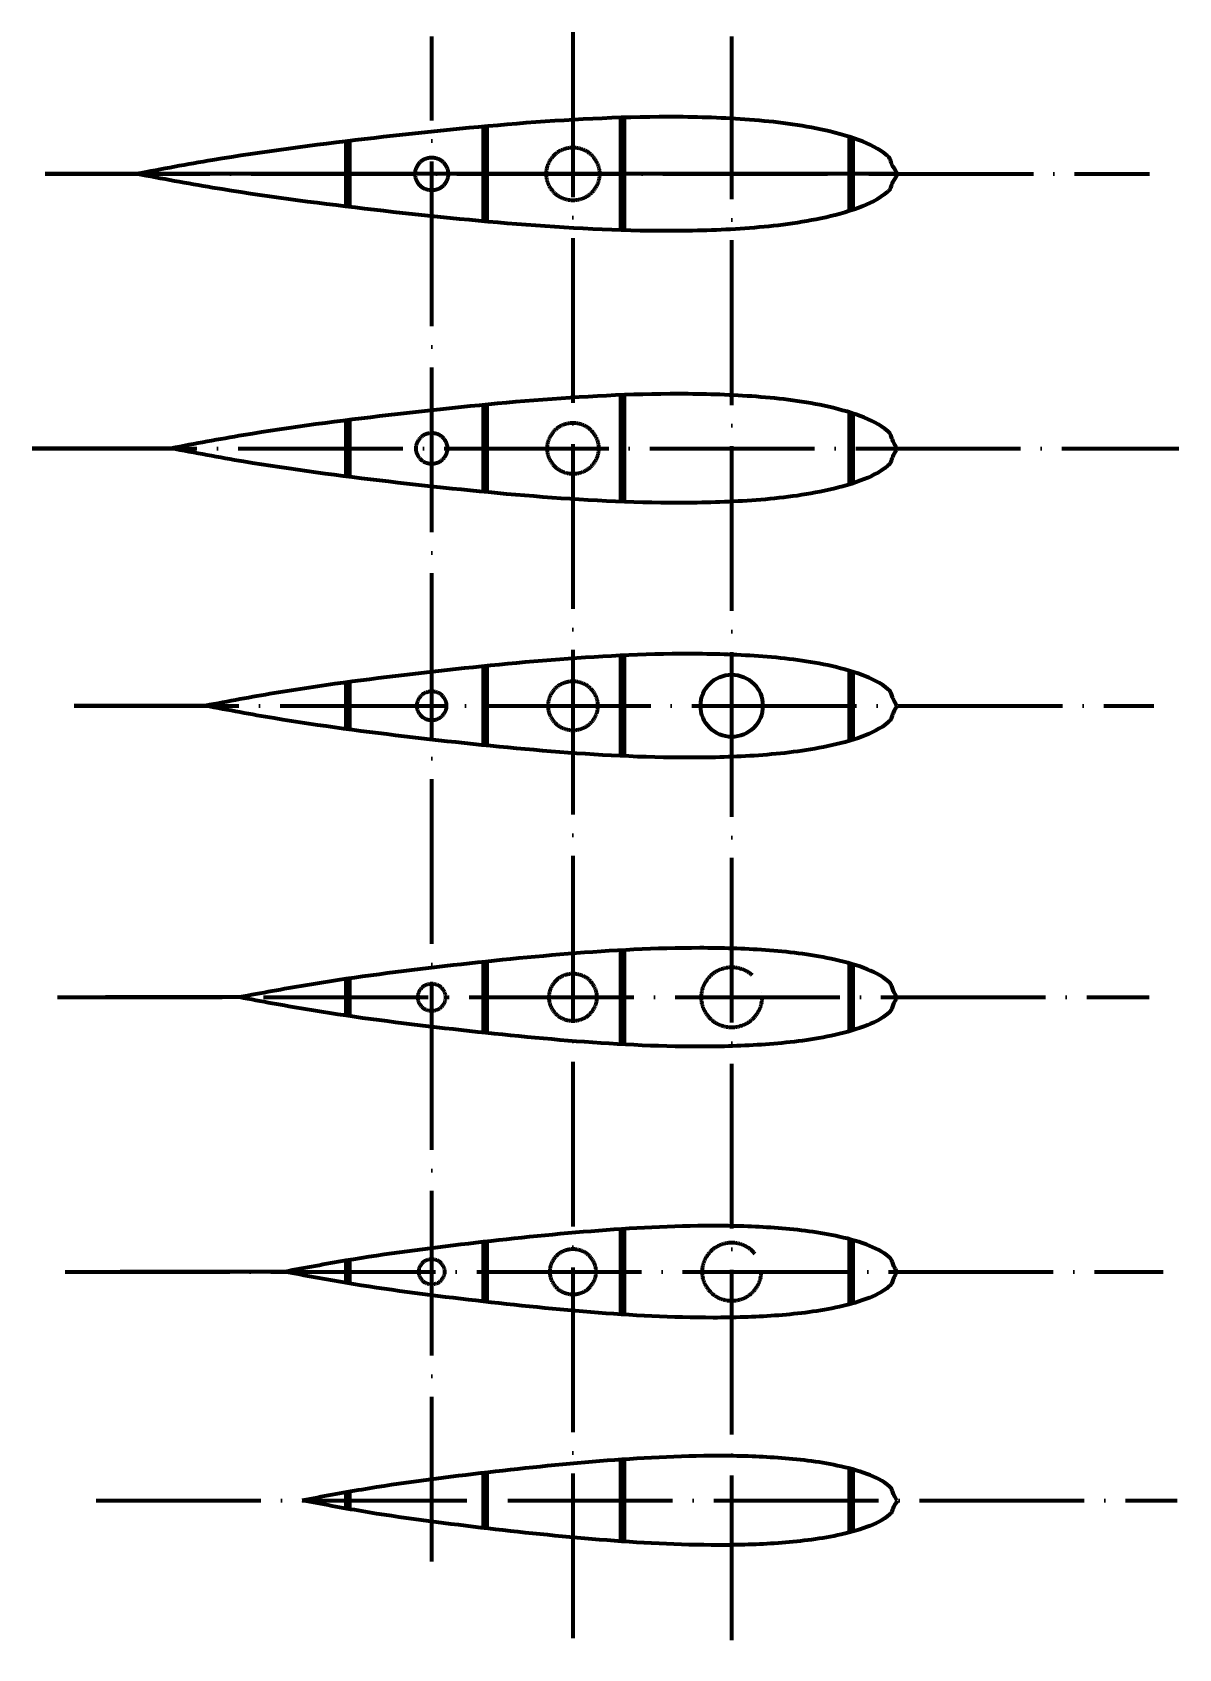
# Model space of a CAD drawing. Header units: millimetres. Extents: x 7488 to 15902, y 1119 to 5821.
# Drawn here: x 10436 to 12943, y 1491 to 5025 of the extents above; entities that cross this region are included whole.
import ezdxf

# ---------------------------------------------------------------- set-up
doc = ezdxf.new("R2010")
doc.units = ezdxf.units.MM
doc.header["$LTSCALE"] = 15
doc.linetypes.add('ACAD_ISO04W100', pattern=[30, 24, -3, 0, -3])

msp = doc.modelspace()

# ---------------------------------------------------------------- linework, layer by layer
at = {"linetype": 'ACAD_ISO04W100', "lineweight": 100}
for p, q in [((11618.283, 5024.964), (11618.283, 1491.392)), ((11309.478, 1681.848), (11309.478, 5015.842)), ((11965.317, 1509.635), (11965.317, 5015.877)), ((10664.156, 4715.382), (10464.532, 4715.382)), ((10464.532, 4715.382), (12879, 4715.382)), ((10739.155, 4115.382), (10436.349, 4115.382)), ((10436.349, 4115.382), (12942.574, 4115.382)), ((10814.158, 3552.718), (10528.146, 3552.718)), ((10528.146, 3552.718), (12888.344, 3552.718)), ((10491.339, 2915.382), (12878.297, 2915.382)), ((10889.155, 2915.382), (10596.206, 2915.382)), ((10507.814, 2315.382), (12908.898, 2315.382)), ((10988.046, 2315.382), (10586.056, 2315.382)), ((10575.868, 1815.382), (12939.462, 1815.382))]:
    msp.add_line(p, q, dxfattribs=at)
at = {"color": 1, "lineweight": 100}
for p, q in [((11422.656, 4611.896), (11422.656, 4818.869)), ((11430.656, 4611.173), (11430.656, 4819.592)), ((11722.656, 4592.404), (11722.656, 4838.361)), ((11730.656, 4592.159), (11730.656, 4838.605)), ((11122.656, 4644.107), (11122.656, 4786.657)), ((11130.656, 4643.146), (11130.656, 4787.619)), ((12222.656, 4634.331), (12222.656, 4796.434)), ((12230.656, 4636.973), (12230.656, 4793.792)), ((11422.656, 4020.386), (11422.656, 4210.379)), ((11430.656, 4019.619), (11430.656, 4211.146)), ((11722.656, 3998.92), (11722.656, 4231.845)), ((11730.656, 3998.614), (11730.656, 4232.15)), ((11122.656, 4054.019), (11122.656, 4176.746)), ((11130.656, 4053.012), (11130.656, 4177.753)), ((12222.656, 4036.509), (12222.656, 4194.255)), ((12230.656, 4039.062), (12230.656, 4191.703)), ((11430.656, 3465.638), (11430.656, 3639.798)), ((11722.656, 3442.993), (11722.656, 3662.442)), ((11730.656, 3442.624), (11730.656, 3662.811)), ((11130.656, 3500.594), (11130.656, 3604.841)), ((11422.656, 3466.45), (11422.656, 3638.985)), ((12222.656, 3476.08), (12222.656, 3629.355)), ((12230.656, 3478.538), (12230.656, 3626.897)), ((11122.656, 3501.666), (11122.656, 3603.769)), ((11722.656, 2812.635), (11722.656, 3018.13)), ((11730.656, 2812.201), (11730.656, 3018.564)), ((11422.656, 2838.09), (11422.656, 2992.675)), ((11430.656, 2837.234), (11430.656, 2993.531)), ((12222.656, 2841.042), (12222.656, 2989.722)), ((12230.656, 2843.401), (12230.656, 2987.364)), ((11122.656, 2875.231), (11122.656, 2955.534)), ((11130.656, 2874.069), (11130.656, 2956.696)), ((11722.656, 2222.231), (11722.656, 2408.534)), ((11730.656, 2221.709), (11730.656, 2409.055)), ((11422.656, 2250.313), (11422.656, 2380.451)), ((11430.656, 2249.402), (11430.656, 2381.363)), ((12222.656, 2244.178), (12222.656, 2386.587)), ((12230.656, 2246.399), (12230.656, 2384.366)), ((11122.656, 2290.961), (11122.656, 2339.804)), ((11130.656, 2289.627), (11130.656, 2341.138)), ((11422.656, 1755.205), (11422.656, 1875.56)), ((11430.656, 1754.273), (11430.656, 1876.492)), ((11722.656, 1726.107), (11722.656, 1904.657)), ((11730.656, 1725.552), (11730.656, 1905.213)), ((12222.656, 1745.438), (12222.656, 1885.327)), ((12230.656, 1747.603), (12230.656, 1883.162)), ((11122.656, 1797.667), (11122.656, 1833.098)), ((11130.656, 1796.256), (11130.656, 1834.509))]:
    msp.add_line(p, q, dxfattribs=at)
at = {"lineweight": 100}
for p, q in [((12326.656, 4715.382), (10664.156, 4715.382)), ((11426.656, 4715.382), (11126.656, 4715.382)), ((11726.656, 4715.382), (11426.656, 4715.382)), ((12226.656, 4715.382), (11726.656, 4715.382)), ((12326.656, 4715.382), (12226.656, 4715.382))]:
    msp.add_line(p, q, dxfattribs=at)
at = {"linetype": 'ACAD_ISO04W100', "lineweight": 100}
for centre, radius in [((11618.283, 4715.382), 58), ((11309.478, 4715.382), 36), ((11618.283, 4115.382), 56), ((11309.478, 4115.382), 34), ((11618.283, 3552.718), 54), ((11309.478, 3552.718), 32), ((11965.317, 2915.382), 66), ((11309.478, 2915.382), 30), ((11618.283, 2915.382), 52), ((11965.317, 2315.382), 64), ((11309.478, 2315.382), 28), ((11618.283, 2315.382), 50)]:
    msp.add_circle(centre, radius, dxfattribs=at)
at = {"lineweight": 100}
msp.add_circle((11965.317, 3552.718), 68, dxfattribs=at)
for points in [[(12326.656, 4715.382), (12326.656, 4721.234), (12318.145, 4728.557), (12314.279, 4740.762), (12311.451, 4749.764), (12289.591, 4769.68), (12239.369, 4793.306), (12134.477, 4820.91), (11994.663, 4836.969), (11772.424, 4843.137), (11494.634, 4827.881), (11162.323, 4792.627), (10884.834, 4756.914), (10719.512, 4725.8), (10664.156, 4715.382)], [(12326.656, 4715.382), (12326.656, 4709.531), (12318.145, 4702.208), (12314.279, 4690.003), (12311.451, 4681), (12289.591, 4661.085), (12239.369, 4637.458), (12134.477, 4609.854), (11994.663, 4593.796), (11772.424, 4587.628), (11494.634, 4602.883), (11162.323, 4638.137), (10884.834, 4673.851), (10719.512, 4704.964), (10664.156, 4715.382)], [(12326.656, 1815.382), (12326.656, 1810.807), (12320.001, 1805.08), (12316.977, 1795.536), (12314.767, 1788.497), (12297.673, 1772.924), (12258.401, 1754.449), (12176.38, 1732.864), (12067.052, 1720.307), (11893.271, 1715.484), (11676.052, 1727.413), (11416.2, 1754.98), (11199.216, 1782.907), (11069.942, 1807.236), (11026.656, 1815.382)]]:
    msp.add_open_spline(points, degree=3, knots=[0, 0, 0, 0, 13.72654727, 22.35687316, 30.45284284, 35.09165734, 90.77568198, 158.31077582, 289.43844491, 419.50921065, 679.77232751, 941.10163246, 1203.56567648, 1335.68957297, 1335.68957297, 1335.68957297, 1335.68957297], dxfattribs=at)
for points, start_tangent in [([(12326.656, 4115.382), (12318.718, 4130.146), (12314.749, 4139.909), (12310.781, 4148.964), (12306.812, 4153.006), (12247.281, 4185.867), (12167.906, 4208.251), (12009.156, 4229.206), (11850.406, 4234.445), (11532.905, 4220.157), (11215.405, 4188.011), (10897.905, 4144.196), (10739.155, 4115.382)], (0, 1)), ([(12326.656, 4115.382), (12318.718, 4100.619), (12314.749, 4090.856), (12310.781, 4081.801), (12306.812, 4077.759), (12247.281, 4044.897), (12167.906, 4022.514), (12009.156, 4001.559), (11850.406, 3996.32), (11532.905, 4010.607), (11215.405, 4042.754), (10897.905, 4086.569), (10739.155, 4115.382)], (0, -1)), ([(12326.656, 3552.718), (12319.093, 3566.784), (12315.312, 3576.086), (12311.531, 3584.713), (12307.749, 3588.564), (12251.031, 3619.872), (12175.406, 3641.199), (12024.156, 3661.164), (11872.906, 3666.155), (11570.407, 3652.542), (11267.907, 3621.914), (10965.407, 3580.169), (10814.158, 3552.718)], (0, 1)), ([(12326.656, 3552.718), (12319.093, 3538.651), (12315.312, 3529.349), (12311.531, 3520.722), (12307.749, 3516.871), (12251.031, 3485.563), (12175.406, 3464.236), (12024.156, 3444.271), (11872.906, 3439.28), (11570.407, 3452.893), (11267.907, 3483.521), (10965.407, 3525.266), (10814.158, 3552.718)], (0, -1)), ([(12326.656, 2915.382), (12319.468, 2928.751), (12315.874, 2937.592), (12312.281, 2945.791), (12308.687, 2949.451), (12254.781, 2979.207), (12182.905, 2999.476), (12039.155, 3018.451), (11895.405, 3023.195), (11607.905, 3010.257), (11320.405, 2981.148), (11032.905, 2941.473), (10889.155, 2915.382)], (0, 1)), ([(12326.656, 2915.382), (12319.468, 2902.014), (12315.874, 2893.173), (12312.281, 2884.974), (12308.687, 2881.314), (12254.781, 2851.557), (12182.905, 2831.289), (12039.155, 2812.314), (11895.405, 2807.57), (11607.905, 2820.507), (11320.405, 2849.617), (11032.905, 2889.292), (10889.155, 2915.382)], (0, -1)), ([(12326.656, 2315.382), (12319.963, 2327.831), (12316.616, 2336.064), (12313.269, 2343.699), (12309.923, 2347.107), (12259.725, 2374.817), (12192.795, 2393.691), (12058.934, 2411.361), (11925.073, 2415.778), (11657.351, 2403.731), (11389.629, 2376.624), (11121.907, 2339.678), (10988.046, 2315.382)], (0, 1)), ([(12326.656, 2315.382), (12319.963, 2302.933), (12316.616, 2294.701), (12313.269, 2287.066), (12309.923, 2283.657), (12259.725, 2255.948), (12192.795, 2237.074), (12058.934, 2219.404), (11925.073, 2214.987), (11657.351, 2227.034), (11389.629, 2254.141), (11121.907, 2291.087), (10988.046, 2315.382)], (0, -1)), ([(12326.656, 1815.382), (12320.156, 1827.472), (12316.906, 1835.467), (12313.656, 1842.882), (12310.406, 1846.192), (12261.656, 1873.102), (12196.656, 1891.432), (12066.656, 1908.592), (11936.656, 1912.882), (11676.656, 1901.182), (11416.656, 1874.857), (11156.656, 1838.977), (11026.656, 1815.382)], (0, 1))]:
    msp.add_spline(points, degree=3, dxfattribs=dict(at, start_tangent=start_tangent))

doc.saveas('drawing.dxf')
